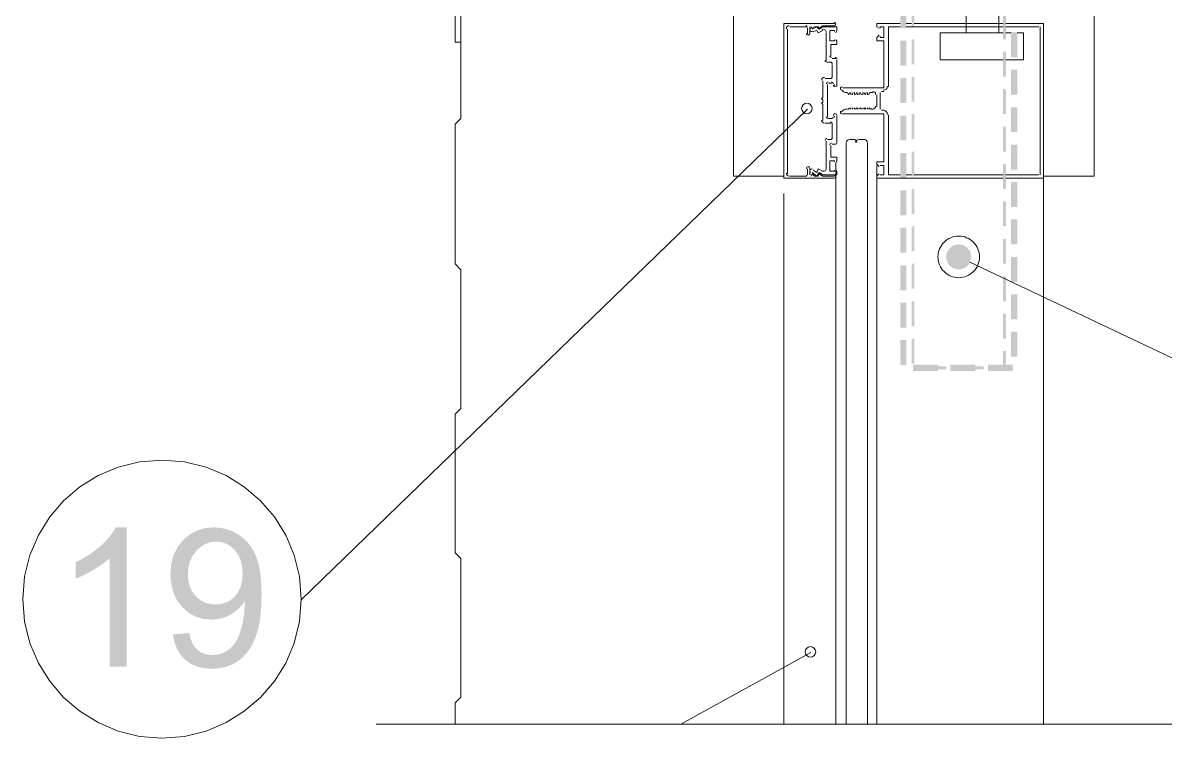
# Model space of a CAD drawing. Header units: millimetres. Extents: x 0 to 297, y 0 to 420.
# Drawn here: x 224.63 to 245.22, y 308.7 to 321.6 of the extents above; entities that cross this region are included whole.
import ezdxf

# ---------------------------------------------------------------- set-up
doc = ezdxf.new("R2010")
doc.units = ezdxf.units.MM
doc.layers.add('1-CORTE-LINEAS', color=7, linetype='Continuous')
doc.layers.add('1-CORTE-RELLENOS', color=9, linetype='Continuous')

msp = doc.modelspace()

# ---------------------------------------------------------------- hatches: boundary and pattern name
at = {"layer": '1-CORTE-RELLENOS'}
h = msp.add_hatch(color=7, dxfattribs=at)
h.dxf.hatch_style = 1
h.paths.add_polyline_path([(240.499, 321.726), (240.444, 321.781), (240.444, 321.501), (240.554, 321.501), (240.554, 321.951), (240.499, 321.951)])
h = msp.add_hatch(color=7, dxfattribs=at)
h.dxf.hatch_style = 1
h.paths.add_polyline_path([(240.699, 321.526), (240.699, 321.976), (240.649, 321.976), (240.649, 321.526)])
h = msp.add_hatch(color=7, dxfattribs=at)
h.dxf.hatch_style = 1
h.paths.add_polyline_path([(242.299, 321.751), (242.299, 321.301), (242.349, 321.301), (242.349, 321.751)])
h = msp.add_hatch(color=7, dxfattribs=at)
h.dxf.hatch_style = 1
h.paths.add_polyline_path([(242.554, 321.426), (242.444, 321.426), (242.444, 320.976), (242.554, 320.976)])
h = msp.add_hatch(color=7, dxfattribs=at)
h.dxf.hatch_style = 1
h.paths.add_polyline_path([(240.444, 321.276), (240.444, 320.826), (240.554, 320.826), (240.554, 321.276)])
h = msp.add_hatch(color=7, dxfattribs=at)
h.dxf.hatch_style = 1
h.paths.add_polyline_path([(240.649, 320.851), (240.699, 320.851), (240.699, 321.301), (240.649, 321.301)])
h = msp.add_hatch(color=7, dxfattribs=at)
h.dxf.hatch_style = 1
h.paths.add_polyline_path([(242.349, 321.076), (242.299, 321.076), (242.299, 320.626), (242.349, 320.626)])
h = msp.add_hatch(color=7, dxfattribs=at)
h.dxf.hatch_style = 1
h.paths.add_polyline_path([(242.554, 320.301), (242.554, 320.751), (242.444, 320.751), (242.444, 320.301)])
h = msp.add_hatch(color=7, dxfattribs=at)
h.dxf.hatch_style = 1
h.paths.add_polyline_path([(240.444, 320.151), (240.554, 320.151), (240.554, 320.601), (240.444, 320.601)])
h = msp.add_hatch(color=7, dxfattribs=at)
h.dxf.hatch_style = 1
h.paths.add_polyline_path([(240.699, 320.176), (240.699, 320.626), (240.649, 320.626), (240.649, 320.176)])
h = msp.add_hatch(color=7, dxfattribs=at)
h.dxf.hatch_style = 1
h.paths.add_polyline_path([(242.299, 320.401), (242.299, 319.951), (242.349, 319.951), (242.349, 320.401)])
h = msp.add_hatch(color=7, dxfattribs=at)
h.dxf.hatch_style = 1
h.paths.add_polyline_path([(240.444, 319.476), (240.554, 319.476), (240.554, 319.926), (240.444, 319.926)])
h = msp.add_hatch(color=7, dxfattribs=at)
h.dxf.hatch_style = 1
h.paths.add_polyline_path([(240.699, 319.501), (240.699, 319.951), (240.649, 319.951), (240.649, 319.501)])
h = msp.add_hatch(color=7, dxfattribs=at)
h.dxf.hatch_style = 1
h.paths.add_polyline_path([(242.554, 320.076), (242.444, 320.076), (242.444, 319.626), (242.554, 319.626)])
h = msp.add_hatch(color=7, dxfattribs=at)
h.dxf.hatch_style = 1
h.paths.add_polyline_path([(242.299, 319.726), (242.299, 319.276), (242.349, 319.276), (242.349, 319.726)])
h = msp.add_hatch(color=7, dxfattribs=at)
h.dxf.hatch_style = 1
h.paths.add_polyline_path([(240.649, 318.826), (240.699, 318.826), (240.699, 319.276), (240.649, 319.276)])
h = msp.add_hatch(color=7, dxfattribs=at)
h.dxf.hatch_style = 1
h.paths.add_polyline_path([(242.554, 319.401), (242.444, 319.401), (242.444, 318.951), (242.554, 318.951)])
h = msp.add_hatch(color=7, dxfattribs=at)
h.dxf.hatch_style = 1
h.paths.add_polyline_path([(240.444, 319.251), (240.444, 318.801), (240.554, 318.801), (240.554, 319.251)])
h = msp.add_hatch(color=7, dxfattribs=at)
h.dxf.hatch_style = 1
h.paths.add_polyline_path([(242.349, 319.051), (242.299, 319.051), (242.299, 318.601), (242.349, 318.601)])
h = msp.add_hatch(color=7, dxfattribs=at)
h.dxf.hatch_style = 1
h.paths.add_polyline_path([(242.554, 318.276), (242.554, 318.726), (242.444, 318.726), (242.444, 318.276)])
h = msp.add_hatch(color=7, dxfattribs=at)
h.dxf.hatch_style = 1
h.paths.add_polyline_path([(240.444, 318.126), (240.554, 318.126), (240.554, 318.576), (240.444, 318.576)])
h = msp.add_hatch(color=7, dxfattribs=at)
h.dxf.hatch_style = 1
h.paths.add_polyline_path([(240.699, 318.151), (240.699, 318.601), (240.649, 318.601), (240.649, 318.151)])
h = msp.add_hatch(color=7, dxfattribs=at)
h.dxf.hatch_style = 1
h.paths.add_polyline_path([(242.299, 318.376), (242.299, 317.926), (242.349, 317.926), (242.349, 318.376)])
h = msp.add_hatch(color=7, dxfattribs=at)
h.dxf.hatch_style = 1
h.paths.add_polyline_path([(242.554, 318.051), (242.444, 318.051), (242.444, 317.601), (242.554, 317.601)])
h = msp.add_hatch(color=7, dxfattribs=at)
h.dxf.hatch_style = 1
h.paths.add_polyline_path([(240.444, 317.451), (240.554, 317.451), (240.554, 317.901), (240.444, 317.901)])
h = msp.add_hatch(color=7, dxfattribs=at)
h.dxf.hatch_style = 1
h.paths.add_polyline_path([(240.699, 317.476), (240.699, 317.926), (240.649, 317.926), (240.649, 317.476)])
h = msp.add_hatch(color=7, dxfattribs=at)
h.dxf.hatch_style = 1
h.paths.add_polyline_path([(242.299, 317.701), (242.299, 317.251), (242.349, 317.251), (242.349, 317.701)])
h = msp.add_hatch(color=7, dxfattribs=at)
h.dxf.hatch_style = 1
h.paths.add_polyline_path([(241.724, 317.376), (241.72, 317.331), (241.707, 317.289), (241.687, 317.251), (241.658, 317.217), (241.623, 317.188), (241.585, 317.167), (241.544, 317.155), (241.499, 317.151), (241.454, 317.155), (241.412, 317.167), (241.374, 317.188), (241.34, 317.217), (241.311, 317.251), (241.29, 317.289), (241.278, 317.331), (241.274, 317.376), (241.278, 317.421), (241.29, 317.462), (241.311, 317.5), (241.34, 317.535), (241.374, 317.564), (241.412, 317.584), (241.454, 317.597), (241.499, 317.601), (241.544, 317.597), (241.585, 317.584), (241.623, 317.564), (241.658, 317.535), (241.687, 317.5), (241.707, 317.462), (241.72, 317.421)])
h = msp.add_hatch(color=7, dxfattribs=at)
h.dxf.hatch_style = 1
h.paths.add_polyline_path([(240.444, 316.776), (240.554, 316.776), (240.554, 317.226), (240.444, 317.226)])
h = msp.add_hatch(color=7, dxfattribs=at)
h.dxf.hatch_style = 1
h.paths.add_polyline_path([(240.649, 316.801), (240.699, 316.801), (240.699, 317.251), (240.649, 317.251)])
h = msp.add_hatch(color=7, dxfattribs=at)
h.dxf.hatch_style = 1
h.paths.add_polyline_path([(242.554, 317.376), (242.444, 317.376), (242.444, 316.926), (242.554, 316.926)])
h = msp.add_hatch(color=7, dxfattribs=at)
h.dxf.hatch_style = 1
h.paths.add_polyline_path([(242.299, 317.026), (242.299, 316.576), (242.349, 316.576), (242.349, 317.026)])
h = msp.add_hatch(color=7, dxfattribs=at)
h.dxf.hatch_style = 1
h.paths.add_polyline_path([(242.554, 316.701), (242.444, 316.701), (242.444, 316.251), (242.554, 316.251)])
h = msp.add_hatch(color=7, dxfattribs=at)
h.dxf.hatch_style = 1
h.paths.add_polyline_path([(240.444, 316.101), (240.554, 316.101), (240.554, 316.551), (240.444, 316.551)])
h = msp.add_hatch(color=7, dxfattribs=at)
h.dxf.hatch_style = 1
h.paths.add_polyline_path([(240.699, 316.126), (240.699, 316.576), (240.649, 316.576), (240.649, 316.126)])
h = msp.add_hatch(color=7, dxfattribs=at)
h.dxf.hatch_style = 1
h.paths.add_polyline_path([(242.299, 316.351), (242.299, 315.901), (242.349, 315.901), (242.349, 316.351)])
h = msp.add_hatch(color=7, dxfattribs=at)
h.dxf.hatch_style = 1
h.paths.add_polyline_path([(242.554, 316.026), (242.444, 316.026), (242.444, 315.576), (242.554, 315.576)])
h = msp.add_hatch(color=7, dxfattribs=at)
h.dxf.hatch_style = 1
h.paths.add_polyline_path([(240.444, 315.426), (240.554, 315.426), (240.554, 315.876), (240.444, 315.876)])
h = msp.add_hatch(color=7, dxfattribs=at)
h.dxf.hatch_style = 1
h.paths.add_polyline_path([(240.699, 315.451), (240.699, 315.901), (240.649, 315.901), (240.649, 315.451)])
h = msp.add_hatch(color=7, dxfattribs=at)
h.dxf.hatch_style = 1
h.paths.add_polyline_path([(242.343, 315.357), (242.347, 315.365), (242.349, 315.376), (242.349, 315.676), (242.299, 315.676), (242.299, 315.401), (242.174, 315.401), (242.174, 315.351), (242.324, 315.351), (242.335, 315.352)])
h = msp.add_hatch(color=7, dxfattribs=at)
h.dxf.hatch_style = 1
h.paths.add_polyline_path([(241.124, 315.321), (241.124, 315.351), (240.824, 315.351), (240.824, 315.401), (241.124, 315.401), (241.124, 315.431), (240.674, 315.431), (240.674, 315.321)])
h = msp.add_hatch(color=7, dxfattribs=at)
h.dxf.hatch_style = 1
h.paths.add_polyline_path([(241.274, 315.351), (241.274, 315.401), (240.824, 315.401), (240.824, 315.351)])
h = msp.add_hatch(color=7, dxfattribs=at)
h.dxf.hatch_style = 1
h.paths.add_polyline_path([(241.799, 315.321), (241.799, 315.351), (241.499, 315.351), (241.499, 315.401), (241.799, 315.401), (241.799, 315.431), (241.349, 315.431), (241.349, 315.321)])
h = msp.add_hatch(color=7, dxfattribs=at)
h.dxf.hatch_style = 1
h.paths.add_polyline_path([(241.949, 315.401), (241.499, 315.401), (241.499, 315.351), (241.949, 315.351)])
h = msp.add_hatch(color=7, dxfattribs=at)
h.dxf.hatch_style = 1
h.paths.add_polyline_path([(242.347, 315.365), (242.343, 315.357), (242.335, 315.352), (242.324, 315.351), (242.174, 315.351), (242.174, 315.401), (242.299, 315.401), (242.299, 315.431), (242.024, 315.431), (242.024, 315.321), (242.474, 315.321), (242.474, 315.431), (242.349, 315.431), (242.349, 315.376)])
h = msp.add_hatch(color=7, dxfattribs=at)
h.dxf.hatch_style = 1
h.paths.add_polyline_path([(226.507, 309.988), (226.201, 309.988), (226.201, 311.945), (226.14, 311.891), (226.071, 311.838), (225.994, 311.785), (225.909, 311.732), (225.821, 311.683), (225.738, 311.64), (225.66, 311.603), (225.586, 311.573), (225.586, 311.87), (225.711, 311.934), (225.827, 312.004), (225.935, 312.08), (226.036, 312.162), (226.125, 312.248), (226.2, 312.333), (226.261, 312.416), (226.308, 312.499), (226.507, 312.499)])
h = msp.add_hatch(color=7, dxfattribs=at)
h.dxf.hatch_style = 1
h.paths.add_polyline_path([(227.367, 310.427), (227.413, 310.304), (227.478, 310.198), (227.562, 310.109), (227.662, 310.038), (227.775, 309.987), (227.902, 309.957), (228.041, 309.946), (228.174, 309.956), (228.299, 309.983), (228.414, 310.028), (228.521, 310.093), (228.618, 310.175), (228.702, 310.275), (228.773, 310.392), (228.832, 310.525), (228.878, 310.679), (228.911, 310.858), (228.93, 311.061), (228.937, 311.289), (228.93, 311.505), (228.911, 311.694), (228.878, 311.856), (228.832, 311.991), (228.773, 312.106), (228.702, 312.206), (228.619, 312.293), (228.524, 312.366), (228.42, 312.424), (228.312, 312.465), (228.198, 312.49), (228.08, 312.499), (227.918, 312.484), (227.77, 312.44), (227.636, 312.367), (227.518, 312.264), (227.42, 312.139), (227.35, 311.996), (227.308, 311.833), (227.294, 311.652), (227.308, 311.478), (227.347, 311.321), (227.414, 311.181), (227.507, 311.06), (227.62, 310.961), (227.745, 310.89), (227.883, 310.848), (228.033, 310.834), (228.125, 310.84), (228.213, 310.857), (228.297, 310.885), (228.377, 310.925), (228.453, 310.975), (228.521, 311.031), (228.58, 311.095), (228.631, 311.165), (228.631, 311.145), (228.631, 311.129), (228.631, 311.115), (228.631, 311.104), (228.628, 311.008), (228.619, 310.913), (228.605, 310.819), (228.584, 310.726), (228.56, 310.64), (228.534, 310.562), (228.504, 310.494), (228.471, 310.434), (228.434, 310.383), (228.393, 310.337), (228.346, 310.296), (228.295, 310.261), (228.24, 310.233), (228.181, 310.213), (228.117, 310.201), (228.049, 310.197), (227.97, 310.203), (227.899, 310.221), (227.834, 310.25), (227.777, 310.291), (227.728, 310.345), (227.688, 310.413), (227.657, 310.496), (227.633, 310.594), (227.338, 310.567)])
h.paths.add_polyline_path([(228.587, 311.544), (228.561, 311.433), (228.518, 311.337), (228.457, 311.256), (228.385, 311.19), (228.302, 311.144), (228.21, 311.116), (228.107, 311.107), (228.006, 311.116), (227.914, 311.144), (227.829, 311.19), (227.752, 311.256), (227.689, 311.336), (227.644, 311.427), (227.617, 311.53), (227.609, 311.644), (227.618, 311.77), (227.646, 311.884), (227.694, 311.985), (227.76, 312.074), (227.839, 312.147), (227.924, 312.2), (228.017, 312.232), (228.116, 312.242), (228.211, 312.233), (228.3, 312.204), (228.381, 312.155), (228.455, 312.088), (228.516, 312.004), (228.56, 311.906), (228.586, 311.794), (228.595, 311.669)])

# ---------------------------------------------------------------- linework, layer by layer
at = {"layer": '1-CORTE-LINEAS', "color": 7, "lineweight": 15}
for p, q in [((241.631, 321.418), (241.631, 322.101)), ((242.224, 321.418), (242.224, 322.071)), ((242.299, 321.418), (241.165, 321.418)), ((242.444, 321.418), (242.349, 321.418)), ((242.668, 321.418), (242.554, 321.418)), ((229.651, 311.194), (238.774, 320.042)), ((236.493, 308.951), (238.837, 310.242))]:
    msp.add_line(p, q, dxfattribs=at)
at = {"layer": '1-CORTE-LINEAS', "color": 7, "lineweight": 5}
msp.add_line((232.529, 321.736), (232.529, 319.872), dxfattribs=at)
at = {"layer": '1-CORTE-LINEAS', "color": 7, "lineweight": 13}
for p, q in [((239.26, 321.587), (238.35, 321.587)), ((240.649, 321.587), (240.554, 321.587)), ((242.299, 321.587), (240.699, 321.587)), ((238.414, 318.877), (238.414, 321.481)), ((238.456, 321.523), (238.753, 321.523)), ((238.774, 321.503), (238.774, 321.397)), ((238.816, 321.397), (238.816, 321.523)), ((239.112, 321.418), (239.112, 320.909)), ((240.554, 321.523), (242.299, 321.523)), ((242.349, 321.523), (242.944, 321.523)), ((242.964, 321.523), (242.964, 318.857)), ((239.282, 320.952), (239.218, 320.952)), ((239.303, 320.465), (239.303, 320.931)), ((239.134, 320.889), (239.197, 320.889)), ((239.218, 320.846), (239.218, 320.613)), ((239.197, 320.592), (239.092, 320.592)), ((239.155, 320.508), (239.218, 320.508)), ((239.134, 319.894), (239.134, 320.486)), ((239.26, 320.486), (239.26, 320.465)), ((239.515, 320.296), (239.493, 320.338)), ((239.515, 320.296), (239.536, 320.338)), ((239.557, 320.338), (239.557, 320.296)), ((239.578, 320.296), (239.599, 320.338)), ((239.621, 320.338), (239.621, 320.296)), ((239.641, 320.296), (239.663, 320.338)), ((239.663, 320.338), (239.684, 320.296)), ((239.705, 320.296), (239.705, 320.338)), ((239.726, 320.338), (239.747, 320.296)), ((239.769, 320.296), (239.769, 320.338)), ((239.789, 320.338), (239.811, 320.296)), ((239.811, 320.296), (239.832, 320.338)), ((239.854, 320.338), (239.854, 320.296)), ((240.022, 320.296), (240.022, 320.084)), ((240.086, 320.042), (240.086, 320.338)), ((240.107, 320.36), (240.15, 320.36)), ((239.26, 319.915), (239.26, 319.894)), ((239.303, 319.428), (239.303, 319.915)), ((239.557, 320.042), (239.557, 320.063)), ((239.578, 320.042), (239.599, 320.063)), ((239.621, 320.042), (239.621, 320.063)), ((239.705, 320.063), (239.705, 320.042)), ((239.726, 320.063), (239.747, 320.042)), ((239.769, 320.063), (239.769, 320.042)), ((239.854, 320.042), (239.854, 320.063)), ((239.874, 320.042), (239.896, 320.063)), ((240.15, 320.021), (240.107, 320.021)), ((239.092, 319.788), (239.197, 319.788)), ((239.218, 319.872), (239.155, 319.872)), ((239.218, 319.767), (239.218, 319.513)), ((239.112, 319.47), (239.112, 318.962)), ((239.197, 319.491), (239.134, 319.491)), ((239.536, 319.491), (239.621, 319.491)), ((239.705, 319.491), (239.811, 319.491)), ((239.218, 319.407), (239.282, 319.407)), ((239.473, 319.428), (239.473, 318.518)), ((239.854, 319.428), (239.854, 318.518)), ((239.282, 319.068), (239.282, 318.518)), ((239.282, 318.814), (239.282, 319.068)), ((238.35, 319.026), (238.35, 318.793)), ((238.774, 318.962), (238.774, 318.857)), ((238.816, 318.962), (238.816, 318.857)), ((240.022, 318.518), (240.022, 319.026)), ((240.022, 319.026), (240.022, 318.793)), ((240.554, 318.857), (240.649, 318.857)), ((240.699, 318.857), (242.299, 318.857)), ((242.349, 318.857), (242.944, 318.857)), ((243.029, 319.026), (243.029, 318.518)), ((238.753, 318.835), (238.456, 318.835)), ((243.029, 318.835), (243.029, 318.793)), ((239.282, 308.951), (239.282, 318.518)), ((239.473, 308.951), (239.473, 318.518)), ((239.854, 308.951), (239.854, 318.518)), ((240.022, 318.518), (240.022, 308.951)), ((253.649, 311.615), (241.702, 317.279)), ((230.999, 308.951), (253.911, 308.951))]:
    msp.add_line(p, q, dxfattribs=at)
at = {"layer": '1-CORTE-LINEAS', "color": 7, "lineweight": 9}
for p, q in [((238.35, 318.518), (238.35, 308.951)), ((243.029, 318.518), (243.029, 308.951)), ((232.529, 317.142), (232.424, 317.248))]:
    msp.add_line(p, q, dxfattribs=at)
at = {"layer": '1-CORTE-LINEAS', "color": 7, "lineweight": 15}
for points in [[(232.424, 321.736), (232.424, 321.248), (232.529, 321.248)], [(241.165, 321.418), (241.165, 320.931), (242.299, 320.931)], [(242.349, 320.931), (242.668, 320.931), (242.668, 321.418)], [(238.859, 320.052), (238.851, 320.09), (238.831, 320.12), (238.8, 320.141), (238.764, 320.148), (238.726, 320.141), (238.696, 320.12), (238.675, 320.09), (238.668, 320.052), (238.675, 320.015), (238.696, 319.985), (238.726, 319.965), (238.764, 319.957), (238.8, 319.965), (238.831, 319.985), (238.851, 320.015), (238.859, 320.052)], [(238.922, 310.252), (238.915, 310.289), (238.894, 310.32), (238.864, 310.34), (238.827, 310.347), (238.79, 310.34), (238.759, 310.32), (238.739, 310.289), (238.731, 310.252), (238.739, 310.215), (238.759, 310.185), (238.79, 310.165), (238.827, 310.157), (238.864, 310.165), (238.894, 310.185), (238.915, 310.215), (238.922, 310.252)]]:
    msp.add_lwpolyline(points, dxfattribs=at)
at = {"layer": '1-CORTE-LINEAS', "color": 7, "lineweight": 5}
for points in [[(237.441, 321.841), (237.441, 318.835), (238.35, 318.835)], [(243.029, 318.835), (243.939, 318.835), (243.939, 321.841)], [(232.424, 317.248), (232.424, 319.767), (232.529, 319.872)], [(232.424, 308.951), (232.424, 309.332), (232.529, 309.437), (232.529, 311.935), (232.424, 312.041), (232.424, 314.539), (232.529, 314.644), (232.529, 317.142)]]:
    msp.add_lwpolyline(points, dxfattribs=at)
at = {"layer": '1-CORTE-LINEAS', "color": 7, "lineweight": 13}
for points in [[(238.35, 321.587), (238.35, 318.793), (239.26, 318.793)], [(238.446, 321.545), (238.425, 321.541), (238.408, 321.529), (238.397, 321.512), (238.393, 321.492)], [(238.774, 321.513), (238.771, 321.525), (238.764, 321.535), (238.754, 321.542), (238.742, 321.545)], [(238.837, 321.523), (238.859, 321.503), (238.901, 321.523), (238.964, 321.523), (238.985, 321.503), (239.049, 321.545), (239.26, 321.545)], [(239.25, 321.545), (239.262, 321.547), (239.273, 321.554), (239.279, 321.564), (239.282, 321.576), (239.279, 321.589), (239.273, 321.599), (239.262, 321.606), (239.25, 321.608)], [(240.444, 321.587), (240.022, 321.587), (240.022, 321.523), (240.065, 321.503)], [(242.349, 318.793), (243.029, 318.793), (243.029, 321.587), (242.349, 321.587)], [(238.753, 321.407), (238.755, 321.395), (238.762, 321.385), (238.772, 321.378), (238.784, 321.375), (238.797, 321.378), (238.807, 321.385), (238.813, 321.395), (238.816, 321.407)], [(238.832, 321.498), (238.822, 321.49), (238.817, 321.479), (238.816, 321.467), (238.82, 321.454), (238.828, 321.445), (238.839, 321.44), (238.852, 321.439), (238.863, 321.443)], [(239.282, 321.418), (239.303, 321.46), (239.303, 321.523), (239.049, 321.523), (238.985, 321.481), (238.943, 321.523), (238.859, 321.481)], [(238.879, 321.439), (238.943, 321.46), (238.964, 321.418), (239.049, 321.46)], [(239.112, 321.428), (239.11, 321.442), (239.105, 321.455), (239.097, 321.466), (239.086, 321.474), (239.073, 321.479), (239.059, 321.481), (239.046, 321.479), (239.033, 321.474)], [(239.26, 321.439), (239.26, 321.46), (239.176, 321.46), (239.176, 321.27), (239.26, 321.27), (239.26, 321.29)], [(240.065, 321.375), (240.022, 321.333), (240.022, 321.27), (240.15, 321.27), (240.15, 320.423), (239.408, 320.423)], [(240.086, 321.503), (240.086, 321.523), (240.15, 321.523), (240.15, 321.333), (240.086, 321.333), (240.086, 321.354)], [(240.235, 320.444), (240.235, 321.523), (240.444, 321.523)], [(239.197, 320.994), (239.197, 321.206), (239.303, 321.206), (239.303, 321.27), (239.282, 321.29)], [(239.092, 320.92), (239.094, 320.908), (239.101, 320.898), (239.111, 320.891), (239.123, 320.889)], [(239.176, 321.005), (239.179, 320.993), (239.185, 320.983), (239.195, 320.976), (239.208, 320.973)], [(239.303, 320.942), (239.3, 320.954), (239.294, 320.964), (239.284, 320.971), (239.271, 320.973)], [(239.218, 320.857), (239.216, 320.869), (239.209, 320.879), (239.199, 320.886), (239.187, 320.889)], [(239.08, 320.613), (239.06, 320.609), (239.043, 320.598), (239.032, 320.581), (239.028, 320.561)], [(239.049, 320.55), (239.049, 320.253), (239.028, 320.232), (239.049, 320.211), (239.049, 320.169), (239.028, 320.148), (239.049, 320.127), (239.049, 319.83)], [(239.144, 320.528), (239.132, 320.526), (239.122, 320.519), (239.115, 320.509), (239.112, 320.497)], [(239.187, 320.592), (239.199, 320.595), (239.209, 320.602), (239.216, 320.612), (239.218, 320.624)], [(239.24, 320.497), (239.237, 320.509), (239.23, 320.519), (239.22, 320.526), (239.208, 320.528)], [(239.24, 320.476), (239.242, 320.463), (239.249, 320.453), (239.259, 320.447), (239.271, 320.444)], [(239.271, 320.444), (239.284, 320.447), (239.294, 320.453), (239.3, 320.463), (239.303, 320.476)], [(239.398, 320.444), (239.39, 320.443), (239.382, 320.44), (239.376, 320.434), (239.371, 320.427), (239.367, 320.419), (239.367, 320.411), (239.368, 320.402), (239.372, 320.395)], [(239.386, 320.391), (239.404, 320.369), (239.428, 320.352), (239.454, 320.342), (239.483, 320.338)], [(239.874, 320.296), (239.896, 320.338), (239.959, 320.338)], [(240.002, 320.307), (239.997, 320.327), (239.986, 320.344), (239.969, 320.355), (239.949, 320.36)], [(240.139, 320.38), (240.168, 320.386), (240.192, 320.402), (240.207, 320.426), (240.213, 320.455)], [(239.949, 320.042), (239.969, 320.046), (239.986, 320.057), (239.997, 320.074), (240.002, 320.095)], [(239.112, 319.904), (239.115, 319.892), (239.122, 319.882), (239.132, 319.875), (239.144, 319.872)], [(239.208, 319.872), (239.22, 319.875), (239.23, 319.882), (239.237, 319.892), (239.24, 319.904)], [(239.271, 319.957), (239.259, 319.955), (239.249, 319.948), (239.242, 319.938), (239.24, 319.925)], [(239.303, 319.925), (239.3, 319.938), (239.294, 319.948), (239.284, 319.955), (239.271, 319.957)], [(239.372, 320.006), (239.368, 319.998), (239.367, 319.99), (239.367, 319.982), (239.371, 319.974), (239.376, 319.967), (239.382, 319.962), (239.39, 319.958), (239.398, 319.957)], [(239.483, 320.042), (239.454, 320.038), (239.428, 320.028), (239.404, 320.011), (239.386, 319.99)], [(239.408, 319.957), (240.15, 319.957), (240.15, 319.09), (240.022, 319.09), (240.022, 319.047), (240.065, 319.005)], [(239.493, 320.042), (239.515, 320.042), (239.536, 320.063)], [(239.641, 320.042), (239.663, 320.063), (239.684, 320.042)], [(239.789, 320.063), (239.811, 320.042), (239.832, 320.063)], [(239.959, 320.042), (239.917, 320.042), (239.917, 320.063)], [(240.213, 319.947), (240.207, 319.976), (240.192, 319.999), (240.168, 320.015), (240.139, 320.021)], [(240.235, 319.936), (240.235, 318.857), (240.444, 318.857)], [(239.028, 319.841), (239.032, 319.82), (239.043, 319.803), (239.06, 319.792), (239.08, 319.788)], [(239.218, 319.777), (239.216, 319.79), (239.209, 319.8), (239.199, 319.807), (239.187, 319.809)], [(239.123, 319.513), (239.111, 319.51), (239.101, 319.503), (239.094, 319.493), (239.092, 319.481)], [(239.187, 319.491), (239.199, 319.494), (239.209, 319.501), (239.216, 319.511), (239.218, 319.523)], [(239.525, 319.491), (239.504, 319.487), (239.488, 319.476), (239.477, 319.459), (239.473, 319.438)], [(239.663, 319.438), (239.659, 319.459), (239.647, 319.476), (239.63, 319.487), (239.61, 319.491)], [(239.694, 319.491), (239.674, 319.487), (239.657, 319.476), (239.646, 319.459), (239.641, 319.438)], [(239.854, 319.438), (239.849, 319.459), (239.838, 319.476), (239.821, 319.487), (239.8, 319.491)], [(239.208, 319.428), (239.195, 319.425), (239.185, 319.419), (239.179, 319.409), (239.176, 319.396)], [(239.282, 319.068), (239.303, 319.11), (239.303, 319.174), (239.197, 319.174), (239.197, 319.386)], [(239.271, 319.407), (239.284, 319.409), (239.294, 319.416), (239.3, 319.426), (239.303, 319.438)], [(239.26, 319.09), (239.26, 319.11), (239.176, 319.11), (239.176, 318.92), (239.26, 318.92), (239.26, 318.941)], [(238.393, 318.889), (238.397, 318.868), (238.408, 318.851), (238.425, 318.84), (238.446, 318.835)], [(238.742, 318.835), (238.754, 318.838), (238.764, 318.845), (238.771, 318.855), (238.774, 318.867)], [(238.816, 318.973), (238.813, 318.985), (238.807, 318.996), (238.797, 319.002), (238.784, 319.005), (238.772, 319.002), (238.762, 318.996), (238.755, 318.985), (238.753, 318.973)], [(238.863, 318.958), (238.852, 318.962), (238.839, 318.961), (238.828, 318.956), (238.82, 318.946), (238.816, 318.934), (238.817, 318.922), (238.822, 318.911), (238.832, 318.903)], [(239.26, 318.835), (239.049, 318.835), (238.985, 318.877), (238.964, 318.835), (238.901, 318.835), (238.859, 318.877), (238.837, 318.835)], [(238.859, 318.899), (238.943, 318.835), (238.985, 318.899), (239.049, 318.857), (239.303, 318.857), (239.303, 318.92), (239.282, 318.941)], [(239.049, 318.92), (238.964, 318.962), (238.943, 318.899), (238.879, 318.941)], [(239.033, 318.927), (239.046, 318.922), (239.059, 318.92), (239.073, 318.922), (239.086, 318.927), (239.097, 318.936), (239.105, 318.947), (239.11, 318.959), (239.112, 318.973)], [(239.25, 318.793), (239.262, 318.795), (239.273, 318.802), (239.279, 318.813), (239.282, 318.825), (239.279, 318.837), (239.273, 318.847), (239.262, 318.854), (239.25, 318.857)], [(240.065, 318.877), (240.022, 318.835), (240.022, 318.793), (242.299, 318.793)], [(240.086, 318.857), (240.15, 318.857), (240.15, 319.026), (240.086, 319.026)]]:
    msp.add_lwpolyline(points, dxfattribs=at)
at = {"layer": '1-CORTE-LINEAS', "color": 7, "lineweight": 9}
for points in [[(241.874, 317.376), (241.872, 317.339), (241.867, 317.303), (241.858, 317.267), (241.845, 317.232), (241.829, 317.199), (241.811, 317.167), (241.789, 317.138), (241.764, 317.111), (241.737, 317.086), (241.707, 317.064), (241.676, 317.045), (241.642, 317.029), (241.608, 317.017), (241.572, 317.008), (241.536, 317.003), (241.499, 317.001), (241.462, 317.003), (241.426, 317.008), (241.39, 317.017), (241.355, 317.029), (241.322, 317.045), (241.29, 317.064), (241.261, 317.086), (241.234, 317.111), (241.209, 317.138), (241.187, 317.167), (241.168, 317.199), (241.152, 317.232), (241.14, 317.267), (241.131, 317.303), (241.126, 317.339), (241.124, 317.376), (241.126, 317.413), (241.131, 317.449), (241.14, 317.484), (241.152, 317.519), (241.168, 317.553), (241.187, 317.584), (241.209, 317.614), (241.234, 317.641), (241.261, 317.666), (241.29, 317.688), (241.322, 317.706), (241.355, 317.722), (241.39, 317.735), (241.426, 317.744), (241.462, 317.749), (241.499, 317.751), (241.536, 317.749), (241.572, 317.744), (241.608, 317.735), (241.642, 317.722), (241.676, 317.706), (241.707, 317.688), (241.737, 317.666), (241.764, 317.641), (241.789, 317.614), (241.811, 317.584), (241.829, 317.553), (241.845, 317.519), (241.858, 317.484), (241.867, 317.449), (241.872, 317.413), (241.874, 317.376)], [(229.651, 311.205), (229.619, 311.612), (229.523, 311.998), (229.371, 312.358), (229.167, 312.686), (228.917, 312.979), (228.624, 313.229), (228.296, 313.433), (227.936, 313.585), (227.55, 313.68), (227.143, 313.713), (226.736, 313.68), (226.35, 313.585), (225.99, 313.433), (225.662, 313.229), (225.369, 312.979), (225.119, 312.686), (224.915, 312.358), (224.762, 311.998), (224.667, 311.612), (224.635, 311.205), (224.667, 310.798), (224.762, 310.412), (224.915, 310.052), (225.119, 309.724), (225.369, 309.431), (225.662, 309.181), (225.99, 308.977), (226.35, 308.824), (226.736, 308.729), (227.143, 308.697), (227.55, 308.729), (227.936, 308.824), (228.296, 308.977), (228.624, 309.181), (228.917, 309.431), (229.167, 309.724), (229.371, 310.052), (229.523, 310.412), (229.619, 310.798), (229.651, 311.205)]]:
    msp.add_lwpolyline(points, dxfattribs=at)

doc.saveas('drawing.dxf')
